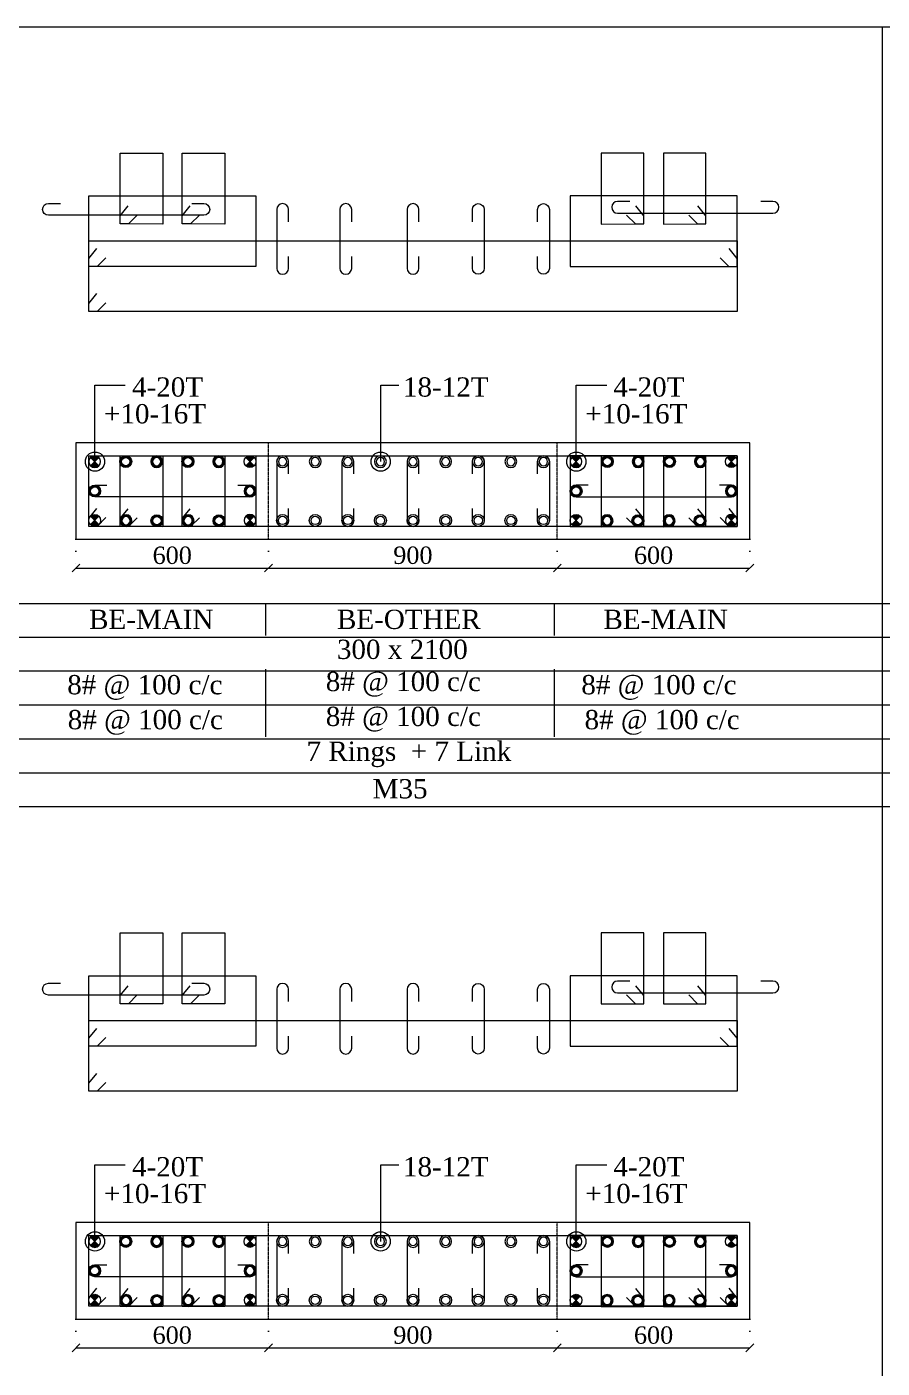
# Model space of a CAD drawing. Header units: millimetres. Extents: x 303 to 27724, y 300 to 68956.
# Drawn here: x 2559 to 5224, y 64779 to 68956 of the extents above; entities that cross this region are included whole.
import ezdxf

# ---------------------------------------------------------------- set-up
doc = ezdxf.new("R2010")
doc.units = ezdxf.units.MM
doc.linetypes.add('( Hidden )', pattern=[0.375, 0.25, -0.125])
doc.linetypes.add('DOT2', pattern=[0.125, 0, -0.125])
doc.layers.get('Defpoints').update_dxf_attribs({"lineweight": 0})
for name, color, linetype, lineweight in [('S-COL. STEEL DIA', 1, 'Continuous', 9), ('S-DIM FOOTING', 7, 'Continuous', 0), ('S-SECTION', 5, 'Continuous', 0), ('S-SECTION MARK', 7, 'Continuous', 0), ('S-SHEET', 7, 'Continuous', 0), ('S-STEEL', 1, 'Continuous', 9), ('S-STEEL-1', 1, 'Continuous', 0), ('S-STEEL-1 C.S.', 106, 'Continuous', 0), ('S-TEXT', 7, 'Continuous', 0)]:
    doc.layers.add(name, color=color, linetype=linetype, lineweight=lineweight)
doc.styles.add('AR', font='ARIALUNI.TTF', dxfattribs={"width": 0.8})
doc.styles.add('S-ROMANS', font='times.ttf')
doc.styles.add('TEXT', font='times.ttf')
doc.dimstyles.new('100', dxfattribs={"dimtxt": 180, "dimasz": 80, "dimexe": 0.18, "dimexo": 0.0625, "dimgap": 1, "dimtad": 1, "dimdec": 0, "dimzin": 0, "dimdsep": 46, "dimtxsty": 'AR', "dimblk": 'DOT', "dimcen": 0.09, "dimse1": 1, "dimse2": 1, "dimclrd": 50, "dimclrt": 256, "dimadec": 0, "dimazin": 0, "dimtfac": 1, "dimtdec": 0, "dimtix": 1, "dimtofl": 0, "dimtmove": 2, "dimatfit": 0, "dimfxl": 1, "dimtolj": 1, "dimtzin": 0, "dimlwd": -1, "dimarcsym": 0})
doc.dimstyles.new('SETU', dxfattribs={"dimtxt": 230, "dimasz": 0.2, "dimexe": 0.1, "dimexo": 0.1, "dimgap": 0.05, "dimtad": 1, "dimdec": 0, "dimzin": 0, "dimdsep": 46, "dimtxsty": 'TEXT', "dimblk": 'OBLIQUE', "dimcen": 0.09, "dimdle": 0.1, "dimclrd": 4, "dimclre": 256, "dimclrt": 256, "dimadec": 1, "dimazin": 0, "dimtfac": 1, "dimtdec": 0, "dimtix": 1, "dimtofl": 0, "dimtmove": 2, "dimatfit": 0, "dimfxl": 1, "dimtolj": 1, "dimtzin": 0, "dimlwd": -1, "dimlwe": -1, "dimarcsym": 1})

# ---------------------------------------------------------------- blocks, each defined once
blk = doc.blocks.new('_Oblique')
at = {"color": 0, "linetype": 'ByBlock', "lineweight": -2}
blk.add_line((-0.5, -0.5), (0.5, 0.5), dxfattribs=at)
blk = doc.blocks.new('*D2415')
at = {"layer": 'Defpoints', "color": 0}
for p in [(2711.9, 64932.4), (3311.9, 64932.4), (3311.9, 64842.6)]:
    blk.add_point(p, dxfattribs=at)
at = {"layer": 'S-DIM FOOTING', "linetype": 'DOT2', "ltscale": 300}
for p, q in [((2711.9, 64932.3), (2711.9, 64842.5)), ((3311.9, 64932.3), (3311.9, 64842.5))]:
    blk.add_line(p, q, dxfattribs=at)
at = {"layer": 'S-DIM FOOTING', "ltscale": 300}
blk.add_line((2711.8, 64842.6), (3312, 64842.6), dxfattribs=at)
at = {"layer": 'S-DIM FOOTING', "linetype": 'ByBlock', "xscale": 24, "yscale": 24, "zscale": 24, "rotation": 180}
blk.add_blockref('_Oblique', (2711.9, 64842.6), dxfattribs=at)
at = {"layer": 'S-DIM FOOTING', "linetype": 'ByBlock', "xscale": 24, "yscale": 24, "zscale": 24}
blk.add_blockref('_Oblique', (3311.9, 64842.6), dxfattribs=at)
at = {"layer": 'S-DIM FOOTING', "insert": (3011.9, 64882), "char_height": 54, "attachment_point": 5, "style": 'TEXT'}
blk.add_mtext('\\A1;600', dxfattribs=at)
blk = doc.blocks.new('*D2416')
at = {"layer": 'Defpoints', "color": 0}
for p in [(3311.9, 64932.4), (4211.9, 64932.4), (4211.9, 64842.6)]:
    blk.add_point(p, dxfattribs=at)
at = {"layer": 'S-DIM FOOTING', "linetype": 'DOT2', "ltscale": 300}
for p, q in [((3311.9, 64932.3), (3311.9, 64842.5)), ((4211.9, 64932.3), (4211.9, 64842.5))]:
    blk.add_line(p, q, dxfattribs=at)
at = {"layer": 'S-DIM FOOTING', "ltscale": 300}
blk.add_line((3311.8, 64842.6), (4212, 64842.6), dxfattribs=at)
at = {"layer": 'S-DIM FOOTING', "linetype": 'ByBlock', "xscale": 24, "yscale": 24, "zscale": 24, "rotation": 180}
blk.add_blockref('_Oblique', (3311.9, 64842.6), dxfattribs=at)
at = {"layer": 'S-DIM FOOTING', "linetype": 'ByBlock', "xscale": 24, "yscale": 24, "zscale": 24}
blk.add_blockref('_Oblique', (4211.9, 64842.6), dxfattribs=at)
at = {"layer": 'S-DIM FOOTING', "insert": (3761.9, 64882.1), "char_height": 54, "attachment_point": 5, "style": 'TEXT'}
blk.add_mtext('\\A1;900', dxfattribs=at)
blk = doc.blocks.new('*D2417')
at = {"layer": 'Defpoints', "color": 0}
for p in [(4211.9, 64932.4), (4811.9, 64932.4), (4811.9, 64842.6)]:
    blk.add_point(p, dxfattribs=at)
at = {"layer": 'S-DIM FOOTING', "linetype": 'DOT2', "ltscale": 300}
for p, q in [((4211.9, 64932.3), (4211.9, 64842.5)), ((4811.9, 64932.3), (4811.9, 64842.5))]:
    blk.add_line(p, q, dxfattribs=at)
at = {"layer": 'S-DIM FOOTING', "ltscale": 300}
blk.add_line((4211.8, 64842.6), (4812, 64842.6), dxfattribs=at)
at = {"layer": 'S-DIM FOOTING', "linetype": 'ByBlock', "xscale": 24, "yscale": 24, "zscale": 24, "rotation": 180}
blk.add_blockref('_Oblique', (4211.9, 64842.6), dxfattribs=at)
at = {"layer": 'S-DIM FOOTING', "linetype": 'ByBlock', "xscale": 24, "yscale": 24, "zscale": 24}
blk.add_blockref('_Oblique', (4811.9, 64842.6), dxfattribs=at)
at = {"layer": 'S-DIM FOOTING', "insert": (4511.9, 64882), "char_height": 54, "attachment_point": 5, "style": 'TEXT'}
blk.add_mtext('\\A1;600', dxfattribs=at)
blk = doc.blocks.new('*U18')
at = {"layer": 'S-COL. STEEL DIA'}
h = blk.add_hatch(color=256, dxfattribs=at)
h.dxf.hatch_style = 1
h.paths.add_polyline_path([(0, 0), (0, -18.5, 0.198912), (13, -13)])
h.paths.add_polyline_path([(0, 0), (-13, -13, 0.198912), (0, -18.5)])
h.paths.add_polyline_path([(0, 18.5, 0.198912), (-13, 13), (0, 0)])
h.paths.add_polyline_path([(13, 13, 0.198912), (0, 18.5), (0, 0)])
at = {"layer": 'S-COL. STEEL DIA', "lineweight": 5}
for p, q in [((-13, 13), (13, -13)), ((13, 13), (-13, -13))]:
    blk.add_line(p, q, dxfattribs=at)
blk.add_circle((0, 0), 18.5, dxfattribs=at)
blk = doc.blocks.new('*U4')
at = {"layer": 'S-COL. STEEL DIA'}
h = blk.add_hatch(color=256, dxfattribs=at)
h.dxf.hatch_style = 1
h.paths.add_polyline_path([(-18.5, 0, 1), (18.5, 0, 1)])
h.paths.add_polyline_path([(13, 0, -1), (-13, 0, -1)], flags=16)
at = {"layer": 'S-COL. STEEL DIA', "lineweight": 5}
for radius in [18.5, 13]:
    blk.add_circle((0, 0), radius, dxfattribs=at)
blk = doc.blocks.new('_Dot')
at = {"linetype": 'ByBlock', "lineweight": -2}
blk.add_line((-0.5, 0), (-1, 0), dxfattribs=at)
at = {"linetype": 'ByBlock', "const_width": 0.5}
blk.add_lwpolyline([(-0.25, 0, 1), (0.25, 0, 1)], format="xyb", close=True, dxfattribs=at)
blk = doc.blocks.new('*U6')
at = {"layer": 'S-COL. STEEL DIA', "lineweight": 5}
for radius in [18.5, 13, 13]:
    blk.add_circle((0, 0), radius, dxfattribs=at)
blk = doc.blocks.new('*D2421')
at = {"layer": 'Defpoints', "color": 0}
for p in [(2711.9, 67360.5), (3311.9, 67360.5), (3311.9, 67270.6)]:
    blk.add_point(p, dxfattribs=at)
at = {"layer": 'S-DIM FOOTING', "linetype": 'DOT2', "ltscale": 300}
for p, q in [((2711.9, 67360.4), (2711.9, 67270.5)), ((3311.9, 67360.4), (3311.9, 67270.5))]:
    blk.add_line(p, q, dxfattribs=at)
at = {"layer": 'S-DIM FOOTING', "ltscale": 300}
blk.add_line((2711.8, 67270.6), (3312, 67270.6), dxfattribs=at)
at = {"layer": 'S-DIM FOOTING', "linetype": 'ByBlock', "xscale": 24, "yscale": 24, "zscale": 24, "rotation": 180}
blk.add_blockref('_Oblique', (2711.9, 67270.6), dxfattribs=at)
at = {"layer": 'S-DIM FOOTING', "linetype": 'ByBlock', "xscale": 24, "yscale": 24, "zscale": 24}
blk.add_blockref('_Oblique', (3311.9, 67270.6), dxfattribs=at)
at = {"layer": 'S-DIM FOOTING', "insert": (3011.9, 67310.1), "char_height": 54, "attachment_point": 5, "style": 'TEXT'}
blk.add_mtext('\\A1;600', dxfattribs=at)
blk = doc.blocks.new('*D2422')
at = {"layer": 'Defpoints', "color": 0}
for p in [(3311.9, 67360.5), (4211.9, 67360.5), (4211.9, 67270.6)]:
    blk.add_point(p, dxfattribs=at)
at = {"layer": 'S-DIM FOOTING', "linetype": 'DOT2', "ltscale": 300}
for p, q in [((3311.9, 67360.4), (3311.9, 67270.5)), ((4211.9, 67360.4), (4211.9, 67270.5))]:
    blk.add_line(p, q, dxfattribs=at)
at = {"layer": 'S-DIM FOOTING', "ltscale": 300}
blk.add_line((3311.8, 67270.6), (4212, 67270.6), dxfattribs=at)
at = {"layer": 'S-DIM FOOTING', "linetype": 'ByBlock', "xscale": 24, "yscale": 24, "zscale": 24, "rotation": 180}
blk.add_blockref('_Oblique', (3311.9, 67270.6), dxfattribs=at)
at = {"layer": 'S-DIM FOOTING', "linetype": 'ByBlock', "xscale": 24, "yscale": 24, "zscale": 24}
blk.add_blockref('_Oblique', (4211.9, 67270.6), dxfattribs=at)
at = {"layer": 'S-DIM FOOTING', "insert": (3761.9, 67310.2), "char_height": 54, "attachment_point": 5, "style": 'TEXT'}
blk.add_mtext('\\A1;900', dxfattribs=at)
blk = doc.blocks.new('*D2423')
at = {"layer": 'Defpoints', "color": 0}
for p in [(4211.9, 67360.5), (4811.9, 67360.5), (4811.9, 67270.6)]:
    blk.add_point(p, dxfattribs=at)
at = {"layer": 'S-DIM FOOTING', "linetype": 'DOT2', "ltscale": 300}
for p, q in [((4211.9, 67360.4), (4211.9, 67270.5)), ((4811.9, 67360.4), (4811.9, 67270.5))]:
    blk.add_line(p, q, dxfattribs=at)
at = {"layer": 'S-DIM FOOTING', "ltscale": 300}
blk.add_line((4211.8, 67270.6), (4812, 67270.6), dxfattribs=at)
at = {"layer": 'S-DIM FOOTING', "linetype": 'ByBlock', "xscale": 24, "yscale": 24, "zscale": 24, "rotation": 180}
blk.add_blockref('_Oblique', (4211.9, 67270.6), dxfattribs=at)
at = {"layer": 'S-DIM FOOTING', "linetype": 'ByBlock', "xscale": 24, "yscale": 24, "zscale": 24}
blk.add_blockref('_Oblique', (4811.9, 67270.6), dxfattribs=at)
at = {"layer": 'S-DIM FOOTING', "insert": (4511.9, 67310.1), "char_height": 54, "attachment_point": 5, "style": 'TEXT'}
blk.add_mtext('\\A1;600', dxfattribs=at)

msp = doc.modelspace()

# ---------------------------------------------------------------- linework, layer by layer
at = {"layer": 'S-SECTION'}
for points, elevation in [([(4811.9, 67360.5), (4811.9, 67660.5), (2711.9, 67660.5), (2711.9, 67360.5)], 0.9), ([(4811.9, 64932.4), (4811.9, 65232.4), (2711.9, 65232.4), (2711.9, 64932.4)], 8.3)]:
    msp.add_lwpolyline(points, close=True, dxfattribs=dict(at, elevation=elevation))
at = {"layer": 'S-SHEET', "color": 0}
msp.add_line((303, 68956, -1.6), (27724.1, 68956, -1.1), dxfattribs=at)
at = {"layer": 'S-SHEET'}
for p, q in [((5224.3, 68956, -1.8), (5224.3, 299.8, -1.3)), ((303, 67160.7, -8.5), (27724.1, 67160.7, -8.5)), ((3302.2, 67160.7, -15.2), (3302.2, 67061.2, -15.2)), ((4202.2, 67160.7, -15.2), (4202.2, 67061.2, -15.2)), ((303, 67055.5, -1.1), (27724.1, 67055.5, -1.1)), ((3302.2, 66956, -15.2), (3302.2, 66744.7, -15.2)), ((4202.2, 66956, -15.2), (4202.2, 66744.7, -15.2)), ((303, 66950.3, -1.1), (27724.1, 66950.3, -1.1)), ((303, 66950.3, -1.1), (27724.1, 66950.3, -1.1)), ((303, 66844.5, -1.1), (27724.1, 66844.5, -1.1)), ((303, 66739, -1.1), (27724.1, 66739, -1.1)), ((303, 66633.5, -1.1), (27724.1, 66633.5, -1.1)), ((303, 66528, -1.1), (27724.1, 66528, -1.1))]:
    msp.add_line(p, q, dxfattribs=at)
at = {"layer": 'S-STEEL', "color": 3}
for points, elevation in [([(3072.5, 68406), (3110.2, 68406, -1), (3110.2, 68369.1), (2626.3, 68369.1, -1), (2626.3, 68406), (2663.6, 68406)], 0.2), ([(3374.3, 68349.3), (3374.3, 68387.1, 1), (3337.4, 68387.1), (3337.4, 68204, 1), (3374.3, 68204), (3374.3, 68241.2)], 0.6), ([(3571.1, 68349.3), (3571.1, 68387.1, 1), (3534.2, 68387.1), (3534.2, 68204, 1), (3571.1, 68204), (3571.1, 68241.2)], 0.6), ([(3780.7, 68349.3), (3780.7, 68387.1, 1), (3743.8, 68387.1), (3743.8, 68204, 1), (3780.7, 68204), (3780.7, 68241.2)], 0.6), ([(3947.1, 68349.3), (3947.1, 68387.1, -1), (3984, 68387.1), (3984, 68204, -1), (3947.1, 68204), (3947.1, 68241.2)], 0.6), ([(4150.3, 68349.3), (4150.3, 68387.1, -1), (4187.2, 68387.1), (4187.2, 68204, -1), (4150.3, 68204), (4150.3, 68241.2)], 0.6), ([(4437.6, 68412.5), (4399.8, 68412.5, 1), (4399.8, 68375.6), (4883.7, 68375.6, 1), (4883.7, 68412.5), (4846.5, 68412.5)], 0.6), ([(3374.3, 67564.3), (3374.3, 67602.1, 1), (3337.4, 67602.1), (3337.4, 67419, 1), (3374.3, 67419), (3374.3, 67456.2)], 0.6), ([(3577.5, 67564.3), (3577.5, 67602.1, 1), (3540.6, 67602.1), (3540.6, 67419, 1), (3577.5, 67419), (3577.5, 67456.2)], 0.6), ([(3780.7, 67564.3), (3780.7, 67602.1, 1), (3743.8, 67602.1), (3743.8, 67419, 1), (3780.7, 67419), (3780.7, 67456.2)], 0.6), ([(3947.1, 67564.3), (3947.1, 67602.1, -1), (3984, 67602.1), (3984, 67419, -1), (3947.1, 67419), (3947.1, 67456.2)], 0.6), ([(4150.3, 67564.3), (4150.3, 67602.1, -1), (4187.2, 67602.1), (4187.2, 67419, -1), (4150.3, 67419), (4150.3, 67456.2)], 0.6), ([(3216.5, 67529), (3254.2, 67529, -1), (3254.2, 67492.1), (2770.3, 67492.1, -1), (2770.3, 67529), (2807.6, 67529)], 0.6), ([(4308.1, 67529), (4270.4, 67529, 1), (4270.4, 67492.1), (4754.2, 67492.1, 1), (4754.2, 67529), (4717, 67529)], 0.6), ([(3072.5, 65977.9), (3110.2, 65977.9, -1), (3110.2, 65941), (2626.3, 65941, -1), (2626.3, 65977.9), (2663.6, 65977.9)], 7.6), ([(3374.3, 65921.3), (3374.3, 65959, 1), (3337.4, 65959), (3337.4, 65775.9, 1), (3374.3, 65775.9), (3374.3, 65813.1)], 8), ([(3571.1, 65921.3), (3571.1, 65959, 1), (3534.2, 65959), (3534.2, 65775.9, 1), (3571.1, 65775.9), (3571.1, 65813.1)], 8), ([(3780.7, 65921.3), (3780.7, 65959, 1), (3743.8, 65959), (3743.8, 65775.9, 1), (3780.7, 65775.9), (3780.7, 65813.1)], 8), ([(3947.1, 65921.3), (3947.1, 65959, -1), (3984, 65959), (3984, 65775.9, -1), (3947.1, 65775.9), (3947.1, 65813.1)], 8), ([(4150.3, 65921.3), (4150.3, 65959, -1), (4187.2, 65959), (4187.2, 65775.9, -1), (4150.3, 65775.9), (4150.3, 65813.1)], 8), ([(4437.6, 65984.5), (4399.8, 65984.5, 1), (4399.8, 65947.6), (4883.7, 65947.6, 1), (4883.7, 65984.5), (4846.5, 65984.5)], 8), ([(3374.3, 65136.3), (3374.3, 65174, 1), (3337.4, 65174), (3337.4, 64990.9, 1), (3374.3, 64990.9), (3374.3, 65028.1)], 8), ([(3577.5, 65136.3), (3577.5, 65174, 1), (3540.6, 65174), (3540.6, 64990.9, 1), (3577.5, 64990.9), (3577.5, 65028.1)], 8), ([(3780.7, 65136.3), (3780.7, 65174, 1), (3743.8, 65174), (3743.8, 64990.9, 1), (3780.7, 64990.9), (3780.7, 65028.1)], 8), ([(3947.1, 65136.3), (3947.1, 65174, -1), (3984, 65174), (3984, 64990.9, -1), (3947.1, 64990.9), (3947.1, 65028.1)], 8), ([(4150.3, 65136.3), (4150.3, 65174, -1), (4187.2, 65174), (4187.2, 64990.9, -1), (4150.3, 64990.9), (4150.3, 65028.1)], 8), ([(3216.5, 65100.9), (3254.2, 65100.9, -1), (3254.2, 65064), (2770.3, 65064, -1), (2770.3, 65100.9), (2807.6, 65100.9)], 8), ([(4308.1, 65100.9), (4270.4, 65100.9, 1), (4270.4, 65064), (4754.2, 65064, 1), (4754.2, 65100.9), (4717, 65100.9)], 8)]:
    msp.add_lwpolyline(points, format="xyb", dxfattribs=dict(at, elevation=elevation))
at = {"layer": 'S-STEEL', "color": 1}
for points, elevation in [([(2805.4, 68096.8), (2777.9, 68069.5), (2751.9, 68069.5), (2751.9, 68289.5), (4772.7, 68289.5), (4772.7, 68069.5), (2751.9, 68069.5), (2751.9, 68094.5), (2777.1, 68125.4)], 0.9), ([(2805.4, 67427.8), (2777.9, 67400.5), (2751.9, 67400.5), (2751.9, 67620.5), (4772.7, 67620.5), (4772.7, 67400.5), (2751.9, 67400.5), (2751.9, 67425.5), (2777.1, 67456.4)], 0.9), ([(2805.4, 65668.8), (2777.9, 65641.5), (2751.9, 65641.5), (2751.9, 65861.5), (4772.7, 65861.5), (4772.7, 65641.5), (2751.9, 65641.5), (2751.9, 65666.5), (2777.1, 65697.3)], 8.3), ([(2805.4, 64999.8), (2777.9, 64972.5), (2751.9, 64972.5), (2751.9, 65192.5), (4772.7, 65192.5), (4772.7, 64972.5), (2751.9, 64972.5), (2751.9, 64997.5), (2777.1, 65028.3)], 8.3)]:
    msp.add_lwpolyline(points, dxfattribs=dict(at, elevation=elevation))
at = {"layer": 'S-STEEL-1', "color": 41}
for points, elevation in [([(2903, 68369.6), (2875.5, 68342.3), (2849.4, 68342.3), (2849.5, 68562.8), (2982.2, 68562.6), (2982.2, 68342), (2849.4, 68342.3), (2849.4, 68367.3), (2874.6, 68398.2)], 0.6), ([(3096.6, 68369.6), (3069, 68342.3), (3043, 68342.3), (3043, 68562.8), (3175.8, 68562.6), (3175.8, 68342), (3043, 68342.3), (3043, 68367.3), (3068.2, 68398.2)], 0.6), ([(4428, 68369.6), (4455.6, 68342.3), (4481.6, 68342.3), (4481.6, 68562.8), (4348.8, 68562.6), (4348.8, 68342), (4481.6, 68342.3), (4481.6, 68367.3), (4456.4, 68398.2)], 0.6), ([(4621.6, 68369.6), (4649.1, 68342.3), (4675.1, 68342.3), (4675.1, 68562.8), (4542.4, 68562.6), (4542.4, 68342), (4675.1, 68342.3), (4675.1, 68367.3), (4649.9, 68398.2)], 0.6), ([(2903, 67427), (2875.5, 67399.7), (2849.4, 67399.7), (2849.5, 67620.2), (2982.2, 67620), (2982.2, 67399.5), (2849.4, 67399.7), (2849.4, 67424.7), (2874.6, 67455.6)], 0.6), ([(3096.6, 67427), (3069, 67399.7), (3043, 67399.7), (3043, 67620.2), (3175.8, 67620), (3175.8, 67399.5), (3043, 67399.7), (3043, 67424.7), (3068.2, 67455.6)], 0.6), ([(4428, 67427), (4455.6, 67399.7), (4481.6, 67399.7), (4481.6, 67620.2), (4348.8, 67620), (4348.8, 67399.5), (4481.6, 67399.7), (4481.6, 67424.7), (4456.4, 67455.6)], 0.6), ([(4621.6, 67427), (4649.1, 67399.7), (4675.1, 67399.7), (4675.1, 67620.2), (4542.4, 67620), (4542.4, 67399.5), (4675.1, 67399.7), (4675.1, 67424.7), (4649.9, 67455.6)], 0.6), ([(2903, 65941.6), (2875.5, 65914.3), (2849.4, 65914.3), (2849.5, 66134.8), (2982.2, 66134.5), (2982.2, 65914), (2849.4, 65914.3), (2849.4, 65939.3), (2874.6, 65970.2)], 8), ([(3096.6, 65941.6), (3069, 65914.3), (3043, 65914.3), (3043, 66134.8), (3175.8, 66134.5), (3175.8, 65914), (3043, 65914.3), (3043, 65939.3), (3068.2, 65970.2)], 8), ([(4428, 65941.6), (4455.6, 65914.3), (4481.6, 65914.3), (4481.6, 66134.8), (4348.8, 66134.5), (4348.8, 65914), (4481.6, 65914.3), (4481.6, 65939.3), (4456.4, 65970.2)], 8), ([(4621.6, 65941.6), (4649.1, 65914.3), (4675.1, 65914.3), (4675.1, 66134.8), (4542.4, 66134.5), (4542.4, 65914), (4675.1, 65914.3), (4675.1, 65939.3), (4649.9, 65970.2)], 8), ([(2903, 64999), (2875.5, 64971.7), (2849.4, 64971.7), (2849.5, 65192.2), (2982.2, 65191.9), (2982.2, 64971.4), (2849.4, 64971.7), (2849.4, 64996.7), (2874.6, 65027.6)], 8), ([(3096.6, 64999), (3069, 64971.7), (3043, 64971.7), (3043, 65192.2), (3175.8, 65191.9), (3175.8, 64971.4), (3043, 64971.7), (3043, 64996.7), (3068.2, 65027.6)], 8), ([(4428, 64999), (4455.6, 64971.7), (4481.6, 64971.7), (4481.6, 65192.2), (4348.8, 65191.9), (4348.8, 64971.4), (4481.6, 64971.7), (4481.6, 64996.7), (4456.4, 65027.6)], 8), ([(4621.6, 64999), (4649.1, 64971.7), (4675.1, 64971.7), (4675.1, 65192.2), (4542.4, 65191.9), (4542.4, 64971.4), (4675.1, 64971.7), (4675.1, 64996.7), (4649.9, 65027.6)], 8)]:
    msp.add_lwpolyline(points, dxfattribs=dict(at, elevation=elevation))
at = {"layer": 'S-STEEL-1', "color": 6}
for points, elevation in [([(2805.4, 68236.9), (2777.9, 68209.6), (2751.9, 68209.6), (2751.9, 68429.6), (3272.7, 68429.6), (3272.7, 68209.6), (2751.9, 68209.6), (2751.9, 68234.6), (2777.1, 68265.5)], 0.6), ([(4719.1, 68236.9), (4746.7, 68209.6), (4772.7, 68209.6), (4772.7, 68429.6), (4251.9, 68429.6), (4251.9, 68209.6), (4772.7, 68209.6), (4772.7, 68234.6), (4747.5, 68265.5)], 0.6), ([(2805.4, 67427.8), (2777.9, 67400.5), (2751.9, 67400.5), (2751.9, 67620.5), (3272.7, 67620.5), (3272.7, 67400.5), (2751.9, 67400.5), (2751.9, 67425.5), (2777.1, 67456.4)], 0.6), ([(4719.1, 67427.8), (4746.7, 67400.5), (4772.7, 67400.5), (4772.7, 67620.5), (4251.9, 67620.5), (4251.9, 67400.5), (4772.7, 67400.5), (4772.7, 67425.5), (4747.5, 67456.4)], 0.6), ([(2805.4, 65808.9), (2777.9, 65781.5), (2751.9, 65781.5), (2751.9, 66001.5), (3272.7, 66001.5), (3272.7, 65781.5), (2751.9, 65781.5), (2751.9, 65806.6), (2777.1, 65837.4)], 8), ([(4719.1, 65808.9), (4746.7, 65781.5), (4772.7, 65781.5), (4772.7, 66001.5), (4251.9, 66001.5), (4251.9, 65781.5), (4772.7, 65781.5), (4772.7, 65806.6), (4747.5, 65837.4)], 8), ([(2805.4, 64999.8), (2777.9, 64972.5), (2751.9, 64972.5), (2751.9, 65192.5), (3272.7, 65192.5), (3272.7, 64972.5), (2751.9, 64972.5), (2751.9, 64997.5), (2777.1, 65028.3)], 8), ([(4719.1, 64999.8), (4746.7, 64972.5), (4772.7, 64972.5), (4772.7, 65192.5), (4251.9, 65192.5), (4251.9, 64972.5), (4772.7, 64972.5), (4772.7, 64997.5), (4747.5, 65028.3)], 8)]:
    msp.add_lwpolyline(points, dxfattribs=dict(at, elevation=elevation))
at = {"layer": 'S-STEEL-1 C.S.', "color": 8, "linetype": '( Hidden )'}
for p, q in [((3311.9, 67360.5, 0.9), (3311.9, 67660.5, 0.9)), ((4211.9, 67360.5, 0.6), (4211.9, 67660.5, 0.6)), ((3311.9, 64932.4, 8.3), (3311.9, 65232.4, 8.3)), ((4211.9, 64932.4, 8), (4211.9, 65232.4, 8))]:
    msp.add_line(p, q, dxfattribs=at)

# ---------------------------------------------------------------- block references
at = {"layer": 'S-COL. STEEL DIA', "xscale": -1}
for name, p, rotation in [('*U18', (2770.3, 67602.1, 0.6), 180), ('*U4', (2963.3, 67602.1, 0.6), 90.19403361430267), ('*U4', (3156.8, 67602.1, 0.6), 90.19403361430267), ('*U6', (3355.8, 67602.1, 0.6), 180), ('*U6', (3457.5, 67602.1, 0.6), 180), ('*U6', (3559.1, 67602.1, 0.6), 180), ('*U6', (3660.7, 67602.1, 0.6), 180), ('*U6', (3762.3, 67602.1, 0.6), 180), ('*U6', (3863.9, 67602.1, 0.6), 180), ('*U6', (3965.5, 67602.1, 0.6), 180), ('*U6', (4067.1, 67602.1, 0.6), 180), ('*U6', (4168.7, 67602.1, 0.6), 180), ('*U18', (4270.3, 67602.1, 0.6), 180), ('*U4', (4463.9, 67602.1, 0.6), 89.80596638569688), ('*U4', (4657.5, 67602.1, 0.6), 89.80596638569688), ('*U4', (2867.9, 67418.2, 0.6), 270.1940336143028), ('*U4', (3061.5, 67418.2, 0.6), 270.1940336143028), ('*U4', (4367, 67418.2, 0.6), 269.8059663856972), ('*U4', (4560.5, 67418.2, 0.6), 269.8059663856972), ('*U18', (2770.3, 65174, 8), 180), ('*U4', (2963.3, 65174, 8), 90.19403361430267), ('*U4', (3156.8, 65174, 8), 90.19403361430267), ('*U6', (3355.8, 65174, 8), 180), ('*U6', (3457.5, 65174, 8), 180), ('*U6', (3559.1, 65174, 8), 180), ('*U6', (3660.7, 65174, 8), 180), ('*U6', (3762.3, 65174, 8), 180), ('*U6', (3863.9, 65174, 8), 180), ('*U6', (3965.5, 65174, 8), 180), ('*U6', (4067.1, 65174, 8), 180), ('*U6', (4168.7, 65174, 8), 180), ('*U18', (4270.3, 65174, 8), 180), ('*U4', (4463.9, 65174, 8), 89.80596638569688), ('*U4', (4657.5, 65174, 8), 89.80596638569688), ('*U4', (2867.9, 64990.1, 8), 270.1940336143028), ('*U4', (3061.5, 64990.1, 8), 270.1940336143028), ('*U4', (4367, 64990.1, 8), 269.8059663856972), ('*U4', (4560.5, 64990.1, 8), 269.8059663856972)]:
    msp.add_blockref(name, p, dxfattribs=dict(at, rotation=rotation))
at = {"layer": 'S-COL. STEEL DIA'}
for name, p, rotation in [('*U4', (2867.1, 67602.1, 0.6), 270.194033614303), ('*U4', (3060.7, 67602.1, 0.6), 270.194033614303), ('*U18', (3254.2, 67602.1, 0.6), 180), ('*U4', (4367.8, 67602.1, 0.6), 269.8059663856972), ('*U4', (4561.3, 67602.1, 0.6), 269.8059663856972), ('*U18', (4754.2, 67602.1, 0.6), 180), ('*U4', (2964.1, 67418.2, 0.6), 90.19403361430281), ('*U4', (3157.6, 67418.2, 0.6), 90.19403361430281), ('*U4', (4463.1, 67418.2, 0.6), 89.80596638569716), ('*U4', (4656.7, 67418.2, 0.6), 89.80596638569716), ('*U4', (2867.1, 65174, 8), 270.194033614303), ('*U4', (3060.7, 65174, 8), 270.194033614303), ('*U18', (3254.2, 65174, 8), 180), ('*U4', (4367.8, 65174, 8), 269.8059663856972), ('*U4', (4561.3, 65174, 8), 269.8059663856972), ('*U18', (4754.2, 65174, 8), 180), ('*U4', (2964.1, 64990.1, 8), 90.19403361430281), ('*U4', (3157.6, 64990.1, 8), 90.19403361430281), ('*U4', (4463.1, 64990.1, 8), 89.80596638569716), ('*U4', (4656.7, 64990.1, 8), 89.80596638569716)]:
    msp.add_blockref(name, p, dxfattribs=dict(at, rotation=rotation))
for name, p in [('*U4', (2770.3, 67510.5, 0.6)), ('*U4', (4270.4, 67510.5, 0.6)), ('*U18', (2770.3, 67419, 0.6)), ('*U6', (3355.8, 67419, 0.6)), ('*U6', (3457.5, 67419, 0.6)), ('*U6', (3559.1, 67419, 0.6)), ('*U6', (3660.7, 67419, 0.6)), ('*U6', (3762.3, 67419, 0.6)), ('*U6', (3863.9, 67419, 0.6)), ('*U6', (3965.5, 67419, 0.6)), ('*U6', (4067.1, 67419, 0.6)), ('*U6', (4168.7, 67419, 0.6)), ('*U18', (4270.3, 67419, 0.6)), ('*U4', (2770.3, 65082.5, 8)), ('*U4', (4270.4, 65082.5, 8)), ('*U18', (2770.3, 64990.9, 8)), ('*U6', (3355.8, 64990.9, 8)), ('*U6', (3457.5, 64990.9, 8)), ('*U6', (3559.1, 64990.9, 8)), ('*U6', (3660.7, 64990.9, 8)), ('*U6', (3762.3, 64990.9, 8)), ('*U6', (3863.9, 64990.9, 8)), ('*U6', (3965.5, 64990.9, 8)), ('*U6', (4067.1, 64990.9, 8)), ('*U6', (4168.7, 64990.9, 8)), ('*U18', (4270.3, 64990.9, 8))]:
    msp.add_blockref(name, p, dxfattribs=at)
at = {"layer": 'S-COL. STEEL DIA', "xscale": -1}
for name, p in [('*U4', (3254.2, 67510.5, 0.6)), ('*U4', (4754.2, 67510.5, 0.6)), ('*U18', (3254.2, 67419, 0.6)), ('*U18', (4754.2, 67419, 0.6)), ('*U4', (3254.2, 65082.5, 8)), ('*U4', (4754.2, 65082.5, 8)), ('*U18', (3254.2, 64990.9, 8)), ('*U18', (4754.2, 64990.9, 8))]:
    msp.add_blockref(name, p, dxfattribs=at)

# ---------------------------------------------------------------- texts
at = {"layer": 'S-TEXT', "color": 7, "style": 'TEXT'}
for s, p in [('4-20T', (2886.5, 67804.5, 0.6)), ('18-12T', (3730.8, 67804.5, 0.6)), ('4-20T', (4386.5, 67804.5, 0.6)), ('+10-16T', (2799.3, 67721.2, 0.6)), ('+10-16T', (4299.3, 67721.2, 0.6)), ('4-20T', (2886.5, 65376.5, 8)), ('18-12T', (3730.8, 65376.5, 8)), ('4-20T', (4386.5, 65376.5, 8)), ('+10-16T', (2799.3, 65293.2, 8)), ('+10-16T', (4299.3, 65293.2, 8))]:
    msp.add_text(s, height=60, dxfattribs=at).set_placement(p)
at = {"layer": 'S-TEXT', "style": 'S-ROMANS'}
for s, p in [('BE-MAIN ', (2752.7, 67081, -15.2)), ('BE-OTHER', (3525.3, 67081, -15.2)), ('BE-MAIN ', (4355.7, 67081, -15.2)), ('300 x 2100', (3525, 66987.7, -15.2)), ('8# @ 100 c/c', (2684.6, 66877.5, -15.2)), ('8# @ 100 c/c', (3490.3, 66887.5, -15.2)), ('8# @ 100 c/c', (4286.7, 66877.5, -15.2)), ('8# @ 100 c/c', (2686.1, 66768.8, -15.2)), ('8# @ 100 c/c', (3490.3, 66778.8, -15.2)), ('8# @ 100 c/c', (4296.7, 66768.8, -15.2)), ('7 Rings  + 7 Link', (3430.5, 66670.4, -15.2)), ('M35', (3636.4, 66553.6, -15.2))]:
    msp.add_text(s, height=60, dxfattribs=at).set_placement(p)

# ---------------------------------------------------------------- dimensions: what is measured, and where the dimension line sits
at = {"layer": 'S-DIM FOOTING', "ltscale": 300}
for base, p1, p2, picture, middle in [((3311.9, 67270.6, 0.6), (2711.9, 67360.5, 0.9), (3311.9, 67360.5, 0.9), '*D2421', (3011.9, 67310.1, 0.6)), ((4211.9, 67270.6, 0.6), (3311.9, 67360.5, 0.9), (4211.9, 67360.5, 0.6), '*D2422', (3761.9, 67310.2, 0.6)), ((4811.9, 67270.6, 0.2), (4211.9, 67360.5, 0.6), (4811.9, 67360.5, 0.9), '*D2423', (4511.9, 67310.1, 0.2)), ((3311.9, 64842.6, 8), (2711.9, 64932.4, 8.3), (3311.9, 64932.4, 8.3), '*D2415', (3011.9, 64882, 8)), ((4211.9, 64842.6, 8), (3311.9, 64932.4, 8.3), (4211.9, 64932.4, 8), '*D2416', (3761.9, 64882.1, 8)), ((4811.9, 64842.6, 7.6), (4211.9, 64932.4, 8), (4811.9, 64932.4, 8.3), '*D2417', (4511.9, 64882, 7.6))]:
    dim = msp.add_linear_dim(base=base, p1=p1, p2=p2, angle=180, dimstyle='SETU', override={"dimscale": 1.2, "dimtxt": 45, "dimasz": 20, "dimgap": 10, "dimblk1": 'Oblique', "dimblk2": 'Oblique', "dimsah": 1, "dimclrd": 256, "dimarcsym": 1}, dxfattribs=at)
    dim.commit()
    dim.dimension.update_dxf_attribs({"geometry": picture, "text_midpoint": middle})

# ---------------------------------------------------------------- leaders
at = {"layer": 'S-SECTION MARK'}
for points in [[(2771.1, 67602.1, 0.9), (2771.1, 67840.4, 0.9), (2865.3, 67840.4, 0.9)], [(3661.5, 67602.1, 0.9), (3661.5, 67840.4, 0.9), (3717.9, 67840.4, 0.9)], [(4271.1, 67602.1, 0.9), (4271.1, 67840.4, 0.9), (4366.3, 67840.4, 0.9)], [(2771.1, 65174, 8.3), (2771.1, 65412.3, 8.3), (2865.3, 65412.3, 8.3)], [(3661.5, 65174, 8.3), (3661.5, 65412.3, 8.3), (3717.9, 65412.3, 8.3)], [(4271.1, 65174, 8.3), (4271.1, 65412.3, 8.3), (4366.3, 65412.3, 8.3)]]:
    msp.add_leader(points, dimstyle='100', override={"dimasz": 60, "dimtad": 0, "dimclrd": 256, "dimldrblk": 'DotBlank', "dimfxl": 50, "dimfxlon": 1, "dimarcsym": 1}, dxfattribs=at)

doc.saveas('drawing.dxf')
